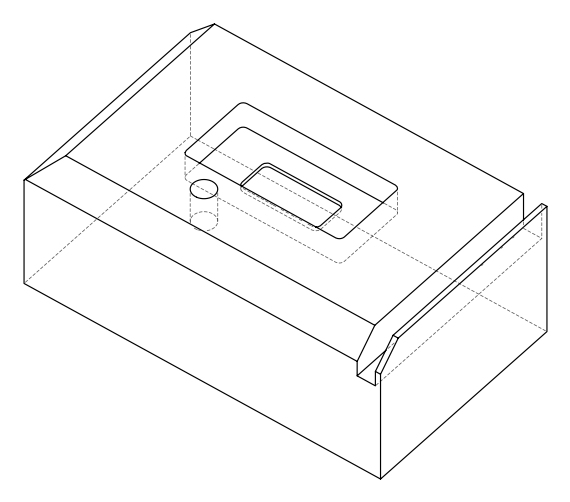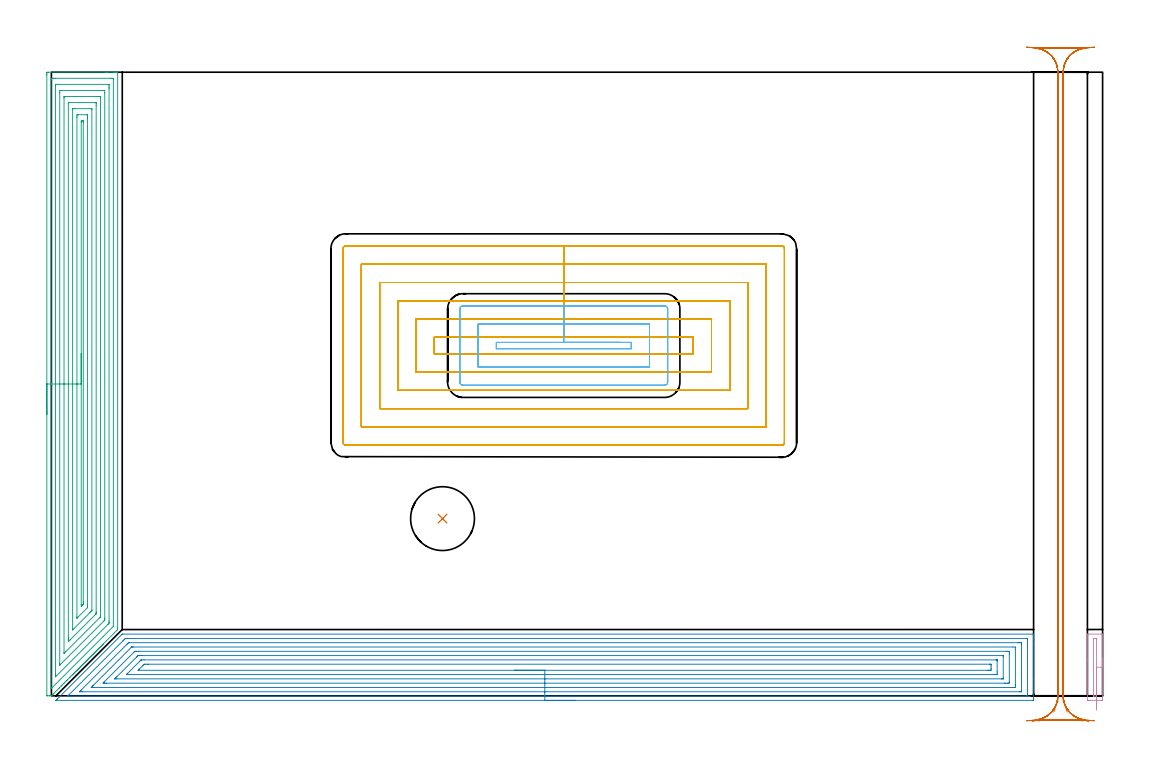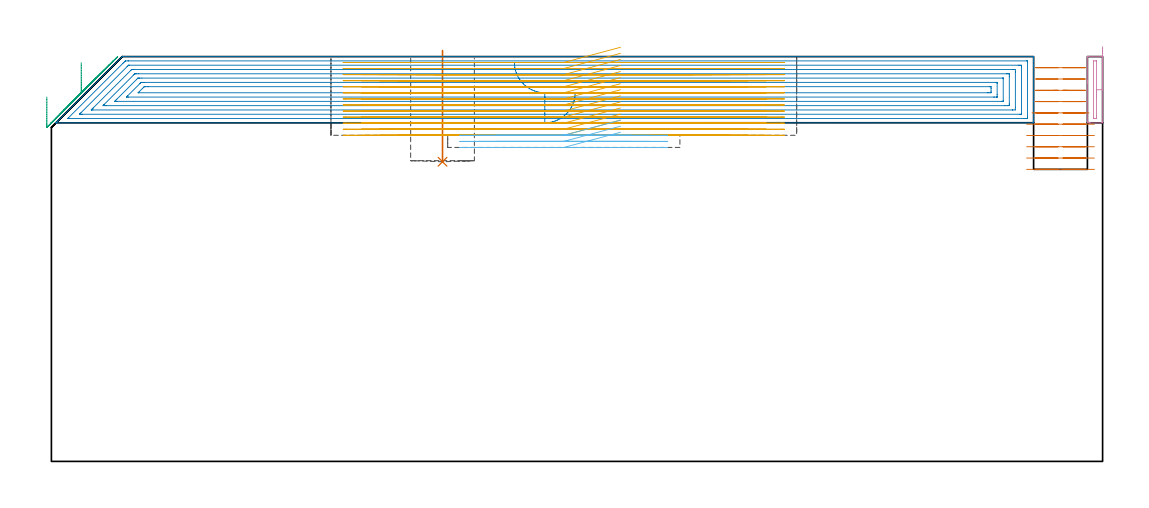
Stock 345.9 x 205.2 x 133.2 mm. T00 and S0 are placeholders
(PLAN: 7 operations, 3 tool changes, 96.7 min)
(1 INDEXABLE_INSERT_DRILL_BLIND_HOLE_FROM_SOLID | STEP1POCKET | NXT0302_013 | 0.15 min | 11887 mm3)
(2 AREA_MILL | FG_CHAMFER_SURFACE | UGT0205_001 | 20.27 min | 78489 mm3)
(3 AREA_MILL_1 | FG_CHAMFER_SURFACE_1 | UGT0205_001 | 14.3 min | 52117 mm3)
(4 AREA_MILL_2 | FG_CHAMFER_SURFACE_2 | UGT0205_001 | 0.65 min | 2837 mm3)
(5 MILL_RECTANGULAR_POCKET | POCKET_RECTANGULAR_STRAIGHT | NXT0201_009 | Follow Part, ap 2, ae 75% | 48.84 min | 291180 mm3)
(6 MILL_RECTANGULAR_POCKET_1 | POCKET_RECTANGULAR_STRAIGHT_1 | NXT0201_009 | Follow Part, ap 2, ae 75% | 2.85 min | 10332 mm3)
(7 MILL_RECTANGULAR_SLOT | SLOT_RECTANGULAR | NXT0201_012 | Follow Part, ap 4, ae 75% | 9.66 min | 131164 mm3)
(TOOL NXT0302_013 | Index. Insert Drill 21mm [880-D2100L25-05] | D21 PA176 FL105 Z2)
(TOOL UGT0205_001 | Chamfer Mill 20 x 3 x 45 deg. | D20 FL50 Z2)
(TOOL NXT0201_009 | ENDMILL 8mm [2P460-0800-NA 1630] | D8 FL26 Z6)
(TOOL NXT0201_012 | ENDMILL 16mm [2P460-1600-NA 1630] | D16 FL38 Z6)
(OP 1 INDEXABLE_INSERT_DRILL_BLIND_HOLE_FROM_SOLID)
G17 G21 G94 G90
T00 M6
G54
G17 G0 G90 X128.7 Y58.3 S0 M3
G43 Z143.2 H1
G94 G81 G98 Z98.6 F250. R135.2
G80
M5
M2
(OP 2 AREA_MILL)
G17 G21 G94 G90
T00 M6
G54
G17 G0 G90 X172.35 Y-1.5 S1061 M3
G43 Z143.2 H0
Z121.4
G94 G1 X172.312 Z120.528 F250.
X172.198 Z119.663
X172.009 Z118.812
X171.747 Z117.98
X171.413 Z117.174
X171.01 Z116.4
X170.542 Z115.664
X170.01 Z114.972
X169.421 Z114.329
X168.778 Z113.74
X168.086 Z113.208
X167.35 Z112.74
X166.576 Z112.337
X165.77 Z112.003
X164.938 Z111.741
X164.087 Z111.552
X163.222 Z111.438
X162.35 Z111.4
X1.577
X1.514 Y-1.496 Z111.402
X1.513 Y-1.495 Z111.403
X1.514 Y-1.485 Z111.413
X1.557 Y-1.442 Z111.455
X1.674 Y-1.324 Z111.572
X1.812 Y-1.188 Z111.711
X2.082 Y-0.918 Z111.982
X23.148 Y20.148 Z133.048
X23.306 Y20.298 Z133.187
X23.534 Y20.3 Z133.2
X323.037
X323.19 Y20.297 Z133.188
X323.193 Y20.238 Z133.13
X323.2 Y19.846 Z132.746
Y19.435 Z132.334
Y18.784 Z131.679
Y17.564 Z130.461
Y16.996 Z129.891
Y5.52 Z118.418
Y-0.877 Z112.02
X323.198 Y-1.163 Z111.734
X323.19 Y-1.492 Z111.406
X322.862 Y-1.499 Z111.399
X162.35 Y-1.5 Z111.4
Y-0.086 Z112.814
X5.782 Y-0.085 Z112.815
X5.68
X5.578 Y-0.083 Z112.817
X5.392 Y-0.079 Z112.821
X5.476 Y0.016 Z112.916
X5.575 Y0.122 Z113.022
X5.68 Y0.23 Z113.13
X23.534 Y18.084 Z130.984
X23.885 Y18.433 Z131.333
X24.241 Y18.784 Z131.684
X24.336 Y18.874 Z131.774
X24.427 Y18.879 Z131.779
X25.218 Y18.885 Z131.785
X25.319
X320.908
X321.111 Y18.883 Z131.783
X321.169 Y18.881 Z131.781
X321.192 Y18.878 Z131.778
X321.194 Y18.873 Z131.773
X321.198 Y18.84 Z131.74
X321.199 Y18.784 Z131.684
X321.2 Y18.389 Z131.289
X321.199 Y0.516 Z113.416
X321.192 Y0.016 Z112.916
X321.19 Y-0.076 Z112.824
X321.009 Y-0.082 Z112.818
X320.906 Y-0.085 Z112.815
X320.806
X320.015 Y-0.086 Z112.814
X162.35
Y1.328 Z114.228
X10.143 Y1.329 Z114.229
X9.724 Y1.33 Z114.23
X9.276 Y1.334 Z114.234
X9.251 Y1.336 Z114.236
X9.25 Y1.344 Z114.244
X9.251 Y1.35 Z114.25
X9.477 Y1.577 Z114.477
X9.703 Y1.804 Z114.704
X24.896 Y16.996 Z129.896
X25.108 Y17.208 Z130.108
X25.319 Y17.414 Z130.314
X25.377 Y17.464 Z130.364
X25.425 Y17.467 Z130.367
X25.529 Y17.469 Z130.369
X25.738 Y17.471 Z130.371
X318.127
X318.547 Y17.47 Z130.37
X319.02 Y17.467 Z130.367
X319.169 Y17.465 Z130.365
X319.19 Y17.176 Z130.076
X319.196 Y16.996 Z129.896
X319.199 Y16.817 Z129.717
Y1.625 Z114.525
X319.193 Y1.444 Z114.344
X319.188 Y1.335 Z114.235
X319.138 Y1.333 Z114.233
X319.02 Y1.331 Z114.231
X318.602 Y1.329 Z114.229
X162.35 Y1.328 Z114.228
Y2.743 Z115.643
X13.669
X13.329 Y2.746 Z115.646
X13.161 Y2.75 Z115.65
X13.115 Y2.756 Z115.656
X13.135 Y2.778 Z115.678
X13.382 Y3.03 Z115.93
X13.631 Y3.283 Z116.183
X13.714 Y3.366 Z116.266
X26.212 Y15.863 Z128.763
X26.334 Y15.98 Z128.88
X26.39 Y16.03 Z128.93
X26.421 Y16.05 Z128.95
X26.47 Y16.052 Z128.952
X26.681 Y16.055 Z128.955
X27.105 Y16.057 Z128.957
X316.388
X317.181 Y16.05 Z128.95
X317.2 Y15.244 Z128.144
Y15.209 Z128.109
X317.199 Y3.591 Z116.491
X317.183 Y2.75 Z115.65
X316.342 Y2.743 Z115.643
X316.297
X162.35
Y4.157 Z117.057
X18.178
X17.611 Y4.158 Z117.058
X17.285 Y4.16 Z117.06
X16.977 Y4.164 Z117.064
X17.283 Y4.485 Z117.385
X17.284 Y4.486 Z117.386
X27.109 Y14.311 Z127.211
X27.415 Y14.607 Z127.507
X27.438 Y14.628 Z127.528
X27.476 Y14.636 Z127.536
X27.561 Y14.639 Z127.539
X27.671 Y14.642 Z127.542
X27.998 Y14.643 Z127.543
X28.563
X314.229
X314.557 Y14.642 Z127.542
X315.127 Y14.638 Z127.538
X315.174 Y14.636 Z127.536
X315.19 Y14.623 Z127.523
X315.196 Y14.569 Z127.469
X315.198 Y14.315 Z127.215
X315.2 Y13.671 Z126.571
X315.199 Y4.735 Z117.635
X315.196 Y4.485 Z117.385
X315.19 Y4.17 Z117.07
X314.878 Y4.163 Z117.063
X314.557 Y4.159 Z117.059
X313.991 Y4.157 Z117.057
X313.664
X162.35
Y5.571 Z118.471
X21.555 Y5.572 Z118.472
X20.935 Y5.577 Z118.477
X20.856 Y5.578 Z118.478
X20.855 Y5.597 Z118.497
X20.856 Y5.605 Z118.505
X21.188 Y5.94 Z118.84
X21.52 Y6.272 Z119.172
X27.998 Y12.75 Z125.65
X28.335 Y13.084 Z125.984
X28.417 Y13.163 Z126.063
X28.468 Y13.209 Z126.109
X28.5 Y13.222 Z126.122
X28.541 Y13.223 Z126.123
X28.89 Y13.228 Z126.128
X29.083 Y13.229 Z126.129
X29.783
X312.964
X313.133 Y13.227 Z126.127
X313.175 Y13.224 Z126.124
X313.188 Y13.222 Z126.122
X313.192 Y13.212 Z126.112
X313.196 Y13.174 Z126.074
X313.199 Y12.993 Z125.893
Y5.844 Z118.744
X313.195 Y5.7 Z118.6
X313.19 Y5.587 Z118.487
X313.181 Y5.577 Z118.477
X313.164 Y5.575 Z118.475
X313.121 Y5.573 Z118.473
X312.771 Y5.571 Z118.471
X312.579
X162.35
Y6.985 Z119.885
X25.319 Y6.986 Z119.886
X25.139 Y6.987 Z119.887
X24.779 Y6.992 Z119.892
X24.702 Y6.994 Z119.894
X24.731 Y7.026 Z119.926
X24.789 Y7.089 Z119.989
X24.864 Y7.166 Z120.066
X25.091 Y7.394 Z120.294
X29.111 Y11.413 Z124.313
X29.334 Y11.634 Z124.534
X29.488 Y11.781 Z124.681
X29.511 Y11.802 Z124.702
X29.544 Y11.808 Z124.708
X29.606 Y11.811 Z124.711
X29.783 Y11.813 Z124.713
X30.496 Y11.815 Z124.715
X310.806 Y11.814 Z124.714
X310.986 Y11.813 Z124.713
X311.165 Y11.809 Z124.709
X311.184 Y11.808 Z124.708
X311.19 Y11.799 Z124.699
X311.195 Y11.763 Z124.663
X311.198 Y11.706 Z124.606
X311.2 Y11.634 Z124.534
Y11.42 Z124.32
Y7.845 Z120.745
X311.198 Y7.166 Z120.066
X311.194 Y7.059 Z119.959
X311.19 Y7.006 Z119.906
X311.184 Y6.992 Z119.892
X311.162 Y6.99 Z119.89
X310.986 Y6.988 Z119.888
X310.273 Y6.985 Z119.885
X310.093
X162.35
Y8.399 Z121.299
X28.55 Y8.4 Z121.3
X28.549
X28.554 Y8.406 Z121.306
X28.89 Y8.744 Z121.644
X29.993 Y9.847 Z122.747
X30.336 Y10.187 Z123.087
X30.453 Y10.3 Z123.2
X30.545 Y10.386 Z123.286
X30.676 Y10.393 Z123.293
X31.018 Y10.398 Z123.298
X31.568 Y10.4 Z123.3
X31.908
X308.648
X309.048 Y10.399 Z123.299
X309.118 Y10.397 Z123.297
X309.186 Y10.394 Z123.294
X309.19 Y10.293 Z123.193
X309.2 Y9.847 Z122.747
Y8.954 Z121.854
X309.19 Y8.507 Z121.407
X309.183 Y8.406 Z121.306
X309.045 Y8.403 Z121.303
X308.86 Y8.401 Z121.301
X308.308 Y8.4 Z121.3
X307.968 Y8.399 Z121.299
X162.35
X161.478 Z121.338
X160.614 Z121.451
X159.762 Z121.64
X158.93 Z121.903
X158.124 Z122.236
X157.35 Z122.639
X156.614 Z123.108
X155.922 Z123.639
X155.279 Z124.228
X154.69 Z124.872
X154.159 Z125.564
X153.69 Z126.299
X153.287 Z127.073
X152.953 Z127.879
X152.691 Z128.711
X152.502 Z129.563
X152.388 Z130.428
X152.35 Z131.299
G0 Z143.2
M5
M2
(OP 3 AREA_MILL_1)
G17 G21 G94 G90
T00 M6
G54
G17 G0 G90 X-1.5 Y92.6 S1061 M3
G43 Z143.2 H0
Z119.9
G94 G1 Y92.638 Z119.028 F250.
Y92.752 Z118.164
Y92.941 Z117.312
Y93.203 Z116.48
Y93.537 Z115.674
Y93.94 Z114.9
Y94.408 Z114.164
Y94.94 Z113.472
Y95.529 Z112.829
Y96.172 Z112.24
Y96.864 Z111.708
Y97.6 Z111.24
Y98.374 Z110.837
Y99.18 Z110.503
Y100.012 Z110.241
Y100.864 Z110.052
Y101.728 Z109.938
Y102.6 Z109.9
Y204.273
X-1.499 Y204.615 Z109.901
X-1.494 Y205.157 Z109.904
X-1.491 Y205.192 Z109.906
X-0.953 Y205.2 Z110.444
X17.7 Z129.095
X18.311 Z129.708
X18.588 Z129.985
X20.365 Z131.76
X20.92 Z132.319
X21.253 Z132.652
X21.459 Z132.858
X21.77 Y205.193 Z133.161
X21.797 Y205.19 Z133.188
X21.8 Y205.061 Z133.2
Y21.968
X21.798 Y21.805 Z133.185
X21.749 Y21.747 Z133.145
X21.697 Y21.696 Z133.095
X17.108 Y17.106 Z128.504
X17. Y17. Z128.4
X16.919 Y16.919 Z128.319
X16.812 Y16.81 Z128.208
X16.705 Y16.705 Z128.105
X16.622 Y16.622 Z128.022
X16.516 Y16.514 Z127.912
X16.41 Y16.41 Z127.81
X16.325 Y16.325 Z127.725
X16.22 Y16.218 Z127.616
X16.115 Y16.115 Z127.514
X16.028 Y16.028 Z127.428
X15.924 Y15.922 Z127.32
X15.82 Y15.819 Z127.219
X15.731 Y15.731 Z127.131
X15.628 Y15.626 Z127.024
X15.524 Y15.524 Z126.924
X15.434 Y15.434 Z126.834
X15.331 Y15.33 Z126.728
X15.229 Y15.229 Z126.629
X15.137 Y15.137 Z126.537
X15.035 Y15.033 Z126.431
X14.934 Y14.934 Z126.334
X14.84 Y14.84 Z126.24
X14.739 Y14.737 Z126.135
X14.639 Y14.639 Z126.038
X14.543 Y14.543 Z125.943
X14.443 Y14.441 Z125.839
X14.344 Y14.343 Z125.743
X14.246 Y14.246 Z125.646
X14.147 Y14.145 Z125.543
X14.048 Y14.048 Z125.448
X13.949 Y13.949 Z125.349
X13.851 Y13.849 Z125.247
X13.753 Y13.753 Z125.153
X13.652 Y13.652 Z125.052
X13.555 Y13.553 Z124.951
X13.458 Y13.458 Z124.857
X13.355 Y13.355 Z124.755
X13.259 Y13.257 Z124.655
X13.163 Y13.163 Z124.562
X13.058 Y13.058 Z124.458
X12.963 Y12.961 Z124.359
X12.868 Y12.867 Z124.267
X12.761 Y12.761 Z124.161
X12.667 Y12.665 Z124.063
X12.572 Y12.572 Z123.972
X12.465 Y12.464 Z123.864
X12.371 Y12.369 Z123.767
X12.277 Y12.277 Z123.677
X12.168 Y12.167 Z123.567
X12.075 Y12.073 Z123.471
X11.982 Y11.982 Z123.381
X11.871 Y11.87 Z123.27
X11.778 Y11.777 Z123.175
X11.687 Y11.686 Z123.086
X11.574 Y11.573 Z122.973
X11.482 Y11.48 Z122.878
X11.392 Y11.391 Z122.791
X11.277 Y11.276 Z122.676
X11.186 Y11.184 Z122.582
X11.096 Y11.096 Z122.496
X10.98 Y10.979 Z122.379
X10.89 Y10.888 Z122.286
X10.801 Y10.801 Z122.201
X10.683 Y10.682 Z122.082
X10.594 Y10.592 Z121.99
X10.506 Y10.506 Z121.905
X10.386 Y10.385 Z121.785
X10.298 Y10.296 Z121.694
X10.211 Y10.21 Z121.61
X10.089 Y10.088 Z121.488
X10.002 Y10. Z121.398
X9.916 Y9.915 Z121.315
X9.792 Y9.791 Z121.191
X9.706 Y9.704 Z121.102
X9.62 Y9.62 Z121.02
X9.495 Y9.494 Z120.894
X9.41 Y9.408 Z120.806
X9.325 Y9.325 Z120.725
X9.198 Y9.197 Z120.597
X9.114 Y9.112 Z120.51
X9.03 Y9.03 Z120.429
X8.901 Y8.9 Z120.3
X8.818 Y8.816 Z120.214
X8.735 Y8.734 Z120.134
X8.604 Y8.603 Z120.003
X8.521 Y8.52 Z119.918
X8.44 Y8.439 Z119.839
X8.307 Y8.306 Z119.706
X8.225 Y8.224 Z119.622
X8.144 Y8.144 Z119.544
X8.01 Y8.009 Z119.409
X7.929 Y7.927 Z119.326
X7.849 Y7.849 Z119.248
X7.713 Y7.712 Z119.112
X7.633 Y7.631 Z119.029
X7.554 Y7.554 Z118.953
X7.416 Y7.415 Z118.815
X7.337 Y7.335 Z118.733
X7.259 Y7.258 Z118.658
X7.119 Y7.118 Z118.518
X7.041 Y7.039 Z118.437
X6.812 Y6.811 Z118.211
X6.153 Y6.151 Z117.549
X5.931 Y5.931 Z117.331
X5.265 Y5.263 Z116.661
X5.051 Y5.051 Z116.451
X4.376 Y4.375 Z115.773
X4.171 Y4.171 Z115.571
X3.488 Y3.486 Z114.884
X3.291 Y3.29 Z114.691
X3.258 Y3.258 Z114.658
X2.6 Y2.598 Z113.996
X2.41 Y2.41 Z113.81
X0.76 Y0.76 Z112.16
X0.585 Y0.585 Z111.984
X0.231 Y0.23 Z111.629
X0.138 Y0.139 Z111.536
X-0.003 Y0.008 Z111.395
X-0.065 Y0.007 Z111.334
X-0.62 Y0. Z110.779
X-1.175 Z110.225
X-1.287 Z110.112
X-1.493 Y0.01 Z109.905
X-1.5 Y0.053 Z109.9
Y102.6
X-0.086 Z111.314
X-0.085 Y202.833 Z111.315
Y202.853
X-0.065 Y203.19 Z111.335
X0.46 Y203.198 Z111.86
X0.823 Y203.199 Z112.223
X1.346 Y203.2 Z112.746
X19.477 Y203.199 Z130.877
X20.002 Y203.197 Z131.402
X20.365 Y203.19 Z131.765
X20.384 Y202.833 Z131.784
X20.385 Y202.813 Z131.785
X20.386 Y23.75 Z131.786
X20.383 Y22.859 Z131.783
X20.382 Y22.842 Z131.782
X20.378 Y22.833 Z131.778
X20.365 Y22.816 Z131.765
X17.07 Y19.52 Z128.47
X-0.084 Y2.366 Z111.316
X-0.085 Y2.367 Z111.315
Y2.368
X-0.086 Y102.6 Z111.314
X1.328 Z112.728
X1.329 Y200.544 Z112.729
X1.331 Y201.052 Z112.731
X1.333 Y201.147 Z112.733
X1.335 Y201.186 Z112.735
X1.416 Y201.191 Z112.816
X1.565 Y201.198 Z112.965
X1.711 Y201.199 Z113.111
X2.452 Y201.2 Z113.852
X18.441 Y201.199 Z129.841
X18.588 Y201.196 Z129.988
X18.736 Y201.19 Z130.136
X18.965 Y201.17 Z130.365
X18.967 Y201.052 Z130.367
X18.97 Y200.669 Z130.37
X18.971 Y200.161 Z130.371
Y199.776
Y24.641
X18.97 Y24.258 Z130.37
X18.967 Y24.003 Z130.367
X18.964 Y23.881 Z130.364
X18.845 Y23.75 Z130.245
X18.719 Y23.619 Z130.119
X18.588 Y23.488 Z129.988
X1.711 Y6.612 Z113.111
X1.367 Y6.276 Z112.767
X1.341 Y6.252 Z112.741
X1.335 Y6.28 Z112.735
X1.332 Y6.311 Z112.732
X1.329 Y6.821 Z112.729
X1.328 Y7.206 Z112.728
Y102.6
X2.743 Z114.143
Y198.379
X2.746 Y199.123 Z114.146
X2.749 Y199.174 Z114.149
X2.752 Y199.19 Z114.152
X2.772 Y199.192 Z114.172
X2.874 Y199.197 Z114.274
X3.079 Y199.199 Z114.479
X16.881 Y199.2 Z128.281
X17.25 Y199.197 Z128.65
X17.434 Y199.194 Z128.834
X17.525 Y199.19 Z128.925
X17.551 Y199.178 Z128.951
X17.557 Y198.379 Z128.957
Y25.532
X17.555 Y25.158 Z128.955
X17.552 Y24.971 Z128.952
X17.55 Y24.927 Z128.95
X17.537 Y24.897 Z128.937
X17.492 Y24.849 Z128.892
X17.291 Y24.641 Z128.691
X2.948 Y10.298 Z114.348
X2.815 Y10.17 Z114.215
X2.753 Y10.113 Z114.153
X2.75 Z114.15
X2.747 Y10.15 Z114.147
X2.744 Y10.241 Z114.144
X2.743 Y10.385 Z114.143
Y10.558
Y102.6
X4.157 Z115.557
X4.158 Y196.816 Z115.558
X4.161 Y197.037 Z115.561
X4.164 Y197.175 Z115.564
X4.227 Y197.19 Z115.627
X4.376 Y197.195 Z115.776
X4.664 Y197.199 Z116.064
X15.322 Y197.2 Z126.722
X15.924 Y197.197 Z127.324
X16.123 Y197.193 Z127.523
X16.135 Y197.191 Z127.535
X16.138 Y197.158 Z127.538
X16.141 Y197.081 Z127.541
X16.143 Y196.964 Z127.543
Y196.817
X16.142 Y26.423 Z127.542
X16.141 Y26.205 Z127.541
X16.136 Y25.984 Z127.536
X16.13 Y25.94 Z127.53
X16.112 Y25.917 Z127.512
X16.063 Y25.863 Z127.463
X15.924 Y25.722 Z127.324
X15.829 Y25.627 Z127.229
X4.709 Y14.507 Z116.109
X4.376 Y14.176 Z115.776
X4.261 Y14.065 Z115.661
X4.163 Y13.975 Z115.563
X4.158 Y14.084 Z115.558
X4.157 Y14.103 Z115.557
Y102.6
X5.571 Z116.971
X5.572 Y194.815 Z116.972
X5.574 Y195.106 Z116.974
X5.576 Y195.178 Z116.976
X5.577 Y195.188 Z116.977
X5.595 Y195.192 Z116.995
X5.641 Y195.196 Z117.041
X5.769 Y195.199 Z117.169
X14.147 Y195.2 Z125.547
X14.654 Y195.198 Z126.054
X14.713 Y195.191 Z126.113
X14.722 Y195.188 Z126.122
X14.724 Y195.171 Z126.124
X14.727 Y195.124 Z126.127
X14.728 Y194.815 Z126.128
X14.729 Y194.231 Z126.129
Y27.621
X14.727 Y27.314 Z126.127
X14.723 Y27.022 Z126.123
X14.722 Y26.99 Z126.122
X14.707 Y26.967 Z126.107
X14.669 Y26.923 Z126.069
X14.605 Y26.855 Z126.005
X14.175 Y26.423 Z125.575
X6.157 Y18.404 Z117.557
X5.708 Y17.959 Z117.108
X5.655 Y17.908 Z117.055
X5.587 Y17.845 Z116.987
X5.578 Y17.933 Z116.978
X5.574 Y18.093 Z116.974
X5.572 Y18.404 Z116.972
X5.571 Y18.987 Z116.971
Y19.295
Y102.6
X6.985 Z118.385
X6.986 Y193.088 Z118.386
X6.989 Y193.144 Z118.389
X6.992 Y193.177 Z118.392
X7.002 Y193.19 Z118.402
X7.041 Y193.192 Z118.441
X7.763 Y193.2 Z119.163
X7.929 Z119.329
X13.094 Y193.199 Z124.494
X13.259 Y193.193 Z124.659
X13.307 Y193.19 Z124.707
X13.312 Y193.089 Z124.712
X13.314 Y193.033 Z124.714
Y28.205
X13.313 Y28.15 Z124.713
X13.31 Y28.093 Z124.71
X13.302 Y28.011 Z124.702
X13.259 Y27.963 Z124.659
X12.937 Y27.636 Z124.337
X12.617 Y27.314 Z124.017
X7.156 Y21.853 Z118.556
X7.041 Y21.74 Z118.441
X7.001 Y21.705 Z118.401
X6.995 Y21.701 Z118.395
X6.991 Y21.726 Z118.391
X6.987 Y21.8 Z118.387
X6.985 Y22.024 Z118.385
Y102.6
X8.4 Z119.8
Y190.36
X8.402 Y190.777 Z119.802
X8.407 Y191.189 Z119.807
X8.818 Y191.199 Z120.218
X8.869 Y191.2 Z120.269
X11.534 Y191.199 Z122.934
X11.875 Y191.19 Z123.275
X11.893 Y191.08 Z123.293
X11.898 Y190.834 Z123.298
X11.9 Y190.36 Z123.3
Y189.941
Y29.986
X11.899 Y29.568 Z123.299
X11.893 Y29.095 Z123.293
X11.89 Y29.049 Z123.29
X11.853 Y29.006 Z123.253
X11.793 Y28.941 Z123.193
X8.489 Y25.637 Z119.889
X8.44 Y25.592 Z119.84
X8.413 Y25.57 Z119.813
X8.406 Y25.599 Z119.806
X8.402 Y25.793 Z119.802
X8.4 Y25.951 Z119.8
Y102.6
X9.814 Z121.214
Y188.653
X9.818 Y189.007 Z121.218
X9.821 Y189.175 Z121.221
X9.983 Y189.191 Z121.383
X10.408 Y189.194 Z121.808
X10.455 Y189.191 Z121.855
X10.479 Y189.186 Z121.879
X10.481 Y189.156 Z121.881
X10.484 Y189. Z121.884
X10.486 Y188.686 Z121.886
Y188.578
Y30.877
X10.481 Y30.203 Z121.881
X10.48 Y30.101 Z121.88
X10.383 Y29.986 Z121.783
X10.284 Y29.885 Z121.684
X10.043 Y29.648 Z121.443
X9.821 Y29.434 Z121.221
X9.815 Y29.877 Z121.215
X9.814 Y29.986 Z121.214
Y102.6
Y103.472 Z121.252
Y104.336 Z121.366
Y105.188 Z121.554
Y106.02 Z121.817
Y106.826 Z122.151
Y107.6 Z122.553
Y108.336 Z123.022
Y109.028 Z123.553
Y109.671 Z124.143
Y110.26 Z124.786
Y110.792 Z125.478
Y111.26 Z126.214
Y111.663 Z126.988
Y111.997 Z127.794
Y112.259 Z128.626
Y112.448 Z129.477
Y112.562 Z130.342
Y112.6 Z131.214
G0 Z143.2
M5
M2
(OP 4 AREA_MILL_2)
G17 G21 G94 G90
T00 M6
G54
G17 G0 G90 X345.9 Y9.4 S1061 M3
G43 Z143.2 H0
Z136.437
G94 G1 Y9.989 Z135.793 F250.
Y10.52 Z135.101
Y10.989 Z134.365
Y11.392 Z133.592
Y11.726 Z132.786
Y11.988 Z131.954
Y12.177 Z131.102
Y12.291 Z130.237
Y12.329 Z129.365
Y12.291 Z128.494
Y12.177 Z127.629
Y11.988 Z126.777
Y11.726 Z125.945
Y11.392 Z125.139
Y10.989 Z124.365
Y10.52 Z123.63
Y9.989 Z122.938
Y9.4 Z122.294
Y-1.205 Z111.69
X345.896 Y-1.49 Z111.404
X345.58 Y-1.5 Z111.4
X341.827
X341.614
X341.22 Y-1.498 Z111.402
X340.904 Y-1.49 Z111.404
X340.9 Y-1.205 Z111.69
Y11.634 Z124.529
Y12.29 Z125.189
Y20.124 Z133.021
X340.901 Y20.171 Z133.069
X340.91 Y20.302 Z133.198
X341.2 Y20.3 Z133.2
X345.58
X345.89 Y20.295 Z133.191
X345.9 Y20.171 Z133.068
Y12.29 Z125.189
Y11.634 Z124.529
Y9.4 Z122.294
X345.58 Y9.398 Z122.298
X343.9 Y9.4 Z122.3
Y0.845 Z113.745
X343.895 Y0.016 Z112.916
X343.893 Y-0.042 Z112.858
X343.878 Y-0.079 Z112.821
X343.836 Y-0.08 Z112.82
X343.063 Y-0.085 Z112.815
X342.964 Y-0.084 Z112.816
X342.932 Y-0.082 Z112.818
X342.914 Y-0.08 Z112.82
X342.909 Y-0.049 Z112.851
X342.903 Y0.016 Z112.916
X342.901 Y0.081 Z112.981
X342.9 Y18.719 Z131.619
X342.903 Y18.784 Z131.684
X342.907 Y18.842 Z131.742
X342.922 Y18.879 Z131.779
X342.964 Y18.88 Z131.78
X343.737 Y18.885 Z131.785
X343.836 Y18.884 Z131.784
X343.868 Y18.882 Z131.782
X343.886 Y18.88 Z131.78
X343.891 Y18.849 Z131.749
X343.897 Y18.784 Z131.684
X343.899 Y18.719 Z131.619
X343.9 Y9.4 Z122.3
Y8.757 Z121.711
Y8.065 Z121.18
Y7.329 Z120.711
Y6.555 Z120.308
Y5.749 Z119.974
Y4.917 Z119.712
Y4.065 Z119.523
Y3.201 Z119.409
Y2.329 Z119.371
Y1.457 Z119.409
Y0.592 Z119.523
Y-0.259 Z119.712
Y-1.091 Z119.974
Y-1.897 Z120.308
Y-2.671 Z120.711
Y-3.407 Z121.18
Y-4.099 Z121.711
Y-4.742 Z122.3
G0 Z143.2
M5
M2
(OP 5 MILL_RECTANGULAR_POCKET)
G17 G21 G94 G90
T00 M6
G54
G17 G0 G90 X187.249 Y118. S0 M3
G43 Z143.261 H1
Z136.261
G94 G1 X168.6 Z131.264 F250.
X126. F500.
Y112.5
X211.2
Y118.
X168.6
Y124.
X120.
Y106.5
X217.2
Y124.
X168.6
Y130.
X114.
Y100.5
X223.2
Y130.
X168.6
Y136.
X108.
Y94.5
X229.2
Y136.
X168.6
Y142.
X102.
Y88.5
X235.2
Y142.
X168.6
Y148.
X96.8
G3 X96. Y147.2 R0.8
G1 Y83.3
G3 X96.8 Y82.5 R0.8
G1 X240.4
G3 X241.2 Y83.3 R0.8
G1 Y147.2
G3 X240.4 Y148. R0.8
G1 X168.6
X167.6
G0 X187.249 Y118. Z134.264
G1 X168.6 Z129.267 F250.
X126. F500.
Y112.5
X211.2
Y118.
X168.6
Y124.
X120.
Y106.5
X217.2
Y124.
X168.6
Y130.
X114.
Y100.5
X223.2
Y130.
X168.6
Y136.
X108.
Y94.5
X229.2
Y136.
X168.6
Y142.
X102.
Y88.5
X235.2
Y142.
X168.6
Y148.
X96.8
G3 X96. Y147.2 R0.8
G1 Y83.3
G3 X96.8 Y82.5 R0.8
G1 X240.4
G3 X241.2 Y83.3 R0.8
G1 Y147.2
G3 X240.4 Y148. R0.8
G1 X168.6
X167.6
G0 X187.249 Y118. Z132.267
G1 X168.6 Z127.27 F250.
X126. F500.
Y112.5
X211.2
Y118.
X168.6
Y124.
X120.
Y106.5
X217.2
Y124.
X168.6
Y130.
X114.
Y100.5
X223.2
Y130.
X168.6
Y136.
X108.
Y94.5
X229.2
Y136.
X168.6
Y142.
X102.
Y88.5
X235.2
Y142.
X168.6
Y148.
X96.8
G3 X96. Y147.2 R0.8
G1 Y83.3
G3 X96.8 Y82.5 R0.8
G1 X240.4
G3 X241.2 Y83.3 R0.8
G1 Y147.2
G3 X240.4 Y148. R0.8
G1 X168.6
X167.6
G0 X187.249 Y118. Z130.27
G1 X168.6 Z125.273 F250.
X126. F500.
Y112.5
X211.2
Y118.
X168.6
Y124.
X120.
Y106.5
X217.2
Y124.
X168.6
Y130.
X114.
Y100.5
X223.2
Y130.
X168.6
Y136.
X108.
Y94.5
X229.2
Y136.
X168.6
Y142.
X102.
Y88.5
X235.2
Y142.
X168.6
Y148.
X96.8
G3 X96. Y147.2 R0.8
G1 Y83.3
G3 X96.8 Y82.5 R0.8
G1 X240.4
G3 X241.2 Y83.3 R0.8
G1 Y147.2
G3 X240.4 Y148. R0.8
G1 X168.6
X167.6
G0 X187.249 Y118. Z128.273
G1 X168.6 Z123.276 F250.
X126. F500.
Y112.5
X211.2
Y118.
X168.6
Y124.
X120.
Y106.5
X217.2
Y124.
X168.6
Y130.
X114.
Y100.5
X223.2
Y130.
X168.6
Y136.
X108.
Y94.5
X229.2
Y136.
X168.6
Y142.
X102.
Y88.5
X235.2
Y142.
X168.6
Y148.
X96.8
G3 X96. Y147.2 R0.8
G1 Y83.3
G3 X96.8 Y82.5 R0.8
G1 X240.4
G3 X241.2 Y83.3 R0.8
G1 Y147.2
G3 X240.4 Y148. R0.8
G1 X168.6
X167.6
G0 X187.249 Y118. Z126.276
G1 X168.6 Z121.279 F250.
X126. F500.
Y112.5
X211.2
Y118.
X168.6
Y124.
X120.
Y106.5
X217.2
Y124.
X168.6
Y130.
X114.
Y100.5
X223.2
Y130.
X168.6
Y136.
X108.
Y94.5
X229.2
Y136.
X168.6
Y142.
X102.
Y88.5
X235.2
Y142.
X168.6
Y148.
X96.8
G3 X96. Y147.2 R0.8
G1 Y83.3
G3 X96.8 Y82.5 R0.8
G1 X240.4
G3 X241.2 Y83.3 R0.8
G1 Y147.2
G3 X240.4 Y148. R0.8
G1 X168.6
X167.6
G0 X187.249 Y118. Z124.279
G1 X168.6 Z119.282 F250.
X126. F500.
Y112.5
X211.2
Y118.
X168.6
Y124.
X120.
Y106.5
X217.2
Y124.
X168.6
Y130.
X114.
Y100.5
X223.2
Y130.
X168.6
Y136.
X108.
Y94.5
X229.2
Y136.
X168.6
Y142.
X102.
Y88.5
X235.2
Y142.
X168.6
Y148.
X96.8
G3 X96. Y147.2 R0.8
G1 Y83.3
G3 X96.8 Y82.5 R0.8
G1 X240.4
G3 X241.2 Y83.3 R0.8
G1 Y147.2
G3 X240.4 Y148. R0.8
G1 X168.6
X167.6
G0 X187.249 Y118. Z122.282
G1 X168.6 Z117.285 F250.
X126. F500.
Y112.5
X211.2
Y118.
X168.6
Y124.
X120.
Y106.5
X217.2
Y124.
X168.6
Y130.
X114.
Y100.5
X223.2
Y130.
X168.6
Y136.
X108.
Y94.5
X229.2
Y136.
X168.6
Y142.
X102.
Y88.5
X235.2
Y142.
X168.6
Y148.
X96.8
G3 X96. Y147.2 R0.8
G1 Y83.3
G3 X96.8 Y82.5 R0.8
G1 X240.4
G3 X241.2 Y83.3 R0.8
G1 Y147.2
G3 X240.4 Y148. R0.8
G1 X168.6
X167.6
G0 X187.249 Y118. Z120.285
G1 X168.6 Z115.288 F250.
X126. F500.
Y112.5
X211.2
Y118.
X168.6
Y124.
X120.
Y106.5
X217.2
Y124.
X168.6
Y130.
X114.
Y100.5
X223.2
Y130.
X168.6
Y136.
X108.
Y94.5
X229.2
Y136.
X168.6
Y142.
X102.
Y88.5
X235.2
Y142.
X168.6
Y148.
X96.8
G3 X96. Y147.2 R0.8
G1 Y83.3
G3 X96.8 Y82.5 R0.8
G1 X240.4
G3 X241.2 Y83.3 R0.8
G1 Y147.2
G3 X240.4 Y148. R0.8
G1 X168.6
X167.6
G0 X187.249 Y118. Z118.288
G1 X168.6 Z113.291 F250.
X126. F500.
Y112.5
X211.2
Y118.
X168.6
Y124.
X120.
Y106.5
X217.2
Y124.
X168.6
Y130.
X114.
Y100.5
X223.2
Y130.
X168.6
Y136.
X108.
Y94.5
X229.2
Y136.
X168.6
Y142.
X102.
Y88.5
X235.2
Y142.
X168.6
Y148.
X96.8
G3 X96. Y147.2 R0.8
G1 Y83.3
G3 X96.8 Y82.5 R0.8
G1 X240.4
G3 X241.2 Y83.3 R0.8
G1 Y147.2
G3 X240.4 Y148. R0.8
G1 X168.6
X167.6
G0 X187.249 Y118. Z116.291
G1 X168.6 Z111.294 F250.
X126. F500.
Y112.5
X211.2
Y118.
X168.6
Y124.
X120.
Y106.5
X217.2
Y124.
X168.6
Y130.
X114.
Y100.5
X223.2
Y130.
X168.6
Y136.
X108.
Y94.5
X229.2
Y136.
X168.6
Y142.
X102.
Y88.5
X235.2
Y142.
X168.6
Y148.
X96.8
G3 X96. Y147.2 R0.8
G1 Y83.3
G3 X96.8 Y82.5 R0.8
G1 X240.4
G3 X241.2 Y83.3 R0.8
G1 Y147.2
G3 X240.4 Y148. R0.8
G1 X168.6
X167.6
G0 X187.249 Y118. Z114.294
G1 X168.6 Z109.297 F250.
X126. F500.
Y112.5
X211.2
Y118.
X168.6
Y124.
X120.
Y106.5
X217.2
Y124.
X168.6
Y130.
X114.
Y100.5
X223.2
Y130.
X168.6
Y136.
X108.
Y94.5
X229.2
Y136.
X168.6
Y142.
X102.
Y88.5
X235.2
Y142.
X168.6
Y148.
X96.8
G3 X96. Y147.2 R0.8
G1 Y83.3
G3 X96.8 Y82.5 R0.8
G1 X240.4
G3 X241.2 Y83.3 R0.8
G1 Y147.2
G3 X240.4 Y148. R0.8
G1 X168.6
X167.6
G0 X187.249 Y118. Z112.297
G1 X168.6 Z107.3 F250.
X126. F500.
Y112.5
X211.2
Y118.
X168.6
Y124.
X120.
Y106.5
X217.2
Y124.
X168.6
Y130.
X114.
Y100.5
X223.2
Y130.
X168.6
Y136.
X108.
Y94.5
X229.2
Y136.
X168.6
Y142.
X102.
Y88.5
X235.2
Y142.
X168.6
Y148.
X96.8
G3 X96. Y147.2 R0.8
G1 Y83.3
G3 X96.8 Y82.5 R0.8
G1 X240.4
G3 X241.2 Y83.3 R0.8
G1 Y147.2
G3 X240.4 Y148. R0.8
G1 X168.6
X167.6
G0 Z143.261
M5
M2
(OP 6 MILL_RECTANGULAR_POCKET_1)
G17 G21 G94 G90
T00 M6
G54
G17 G0 G90 X187.25 Y116.3 S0 M3
G43 Z143.261 H1
Z112.292
G94 G1 X168.6 Z107.295 F250.
X146.4 F500.
Y114.2
X190.8
Y116.3
X168.6
Y122.3
X140.4
Y108.2
X196.8
Y122.3
X168.6
Y128.3
X135.4
G3 X134.4 Y127.3 R1.
G1 Y103.2
G3 X135.4 Y102.2 R1.
G1 X201.8
G3 X202.8 Y103.2 R1.
G1 Y127.3
G3 X201.8 Y128.3 R1.
G1 X168.6
X167.6
G0 X187.25 Y116.3 Z110.295
G1 X168.6 Z105.297 F250.
X146.4 F500.
Y114.2
X190.8
Y116.3
X168.6
Y122.3
X140.4
Y108.2
X196.8
Y122.3
X168.6
Y128.3
X135.4
G3 X134.4 Y127.3 R1.
G1 Y103.2
G3 X135.4 Y102.2 R1.
G1 X201.8
G3 X202.8 Y103.2 R1.
G1 Y127.3
G3 X201.8 Y128.3 R1.
G1 X168.6
X167.6
G0 X187.25 Y116.3 Z108.297
G1 X168.6 Z103.3 F250.
X146.4 F500.
Y114.2
X190.8
Y116.3
X168.6
Y122.3
X140.4
Y108.2
X196.8
Y122.3
X168.6
Y128.3
X135.4
G3 X134.4 Y127.3 R1.
G1 Y103.2
G3 X135.4 Y102.2 R1.
G1 X201.8
G3 X202.8 Y103.2 R1.
G1 Y127.3
G3 X201.8 Y128.3 R1.
G1 X168.6
X167.6
G0 Z143.261
M5
M2
(OP 7 MILL_RECTANGULAR_SLOT)
G17 G21 G94 G90
T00 M6
G54
G17 G0 G90 X332.9 Y1.883 S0 M3
G43 Z143.261 H1
Z129.544
G94 G1 Y4.883 F250.
Y205.2 F500.
G2 X340.208 Y213.17 R8.
G1 Y213.2
X323.892
Y213.17
G2 X331.2 Y205.2 R8.
G1 Y4.886
Y1.886 F250.
G0 Z143.261
X332.9 Y-1.866
Z125.828
G1 Y1.134
Y205.2 F500.
G2 X340.208 Y213.17 R8.
G1 Y213.2
X323.892
Y213.17
G2 X331.2 Y205.2 R8.
G1 Y1.133
Y-1.867 F250.
G0 Z143.261
X334.258 Y-5.374
Z122.112
G1 X333.31 Y-2.528
G2 X332.9 Y0. R8. F500.
G1 Y205.2
G2 X340.208 Y213.17 R8.
G1 Y213.2
X323.892
Y213.17
G2 X331.2 Y205.2 R8.
G1 Y0.
G2 X330.79 Y-2.528 R8.
G1 X329.842 Y-5.374 F250.
G0 Z143.261
X339.267 Y-8.387
Z118.396
G1 X336.711 Y-6.816
G2 X332.9 Y0. R8. F500.
G1 Y205.2
G2 X340.208 Y213.17 R8.
G1 Y213.2
X323.892
Y213.17
G2 X331.2 Y205.2 R8.
G1 Y0.
G2 X327.385 Y-6.818 R8.
G1 X324.828 Y-8.388 F250.
G0 X341.432 Y-8.527 Z114.68
G1 X338.563 Y-7.651
G2 X332.9 Y0. R8. F500.
G1 Y205.2
G2 X340.208 Y213.17 R8.
G1 Y213.2
X323.892
Y213.17
G2 X331.2 Y205.2 R8.
G1 Y0.
G2 X325.537 Y-7.651 R8.
G1 X322.667 Y-8.527 F250.
G0 X343.197 Y-8.23 Z110.964
G1 X340.208 Y-7.97
G2 X332.9 Y0. R8. F500.
G1 Y205.2
G2 X340.208 Y213.17 R8.
G1 Y213.2
X323.892
Y213.17
G2 X331.2 Y205.2 R8.
G1 Y0.
G2 X323.892 Y-7.97 R8.
G1 X320.903 Y-8.23 F250.
G0 Z143.261
Y213.43
Z107.248
G1 X323.892 Y213.17
G2 X331.2 Y205.2 R8. F500.
G1 Y0.
G2 X323.892 Y-7.97 R8.
G1 Y-8.
X340.208
Y-7.97
G2 X332.9 Y0. R8.
G1 Y205.2
G2 X340.208 Y213.17 R8.
G1 X343.197 Y213.43 F250.
G0 X320.903 Z103.532
G1 X323.892 Y213.17
G2 X331.2 Y205.2 R8. F500.
G1 Y0.
G2 X323.892 Y-7.97 R8.
G1 Y-8.
X340.208
Y-7.97
G2 X332.9 Y0. R8.
G1 Y205.2
G2 X340.208 Y213.17 R8.
G1 X343.197 Y213.43 F250.
G0 Z143.261
Y-8.23
Z99.816
G1 X340.208 Y-7.97
G2 X332.9 Y0. R8. F500.
G1 Y205.2
G2 X340.208 Y213.17 R8.
G1 Y213.2
X323.892
Y213.17
G2 X331.2 Y205.2 R8.
G1 Y0.
G2 X323.892 Y-7.97 R8.
G1 X320.903 Y-8.23 F250.
G0 Z143.261
Y213.43
Z96.1
G1 X323.892 Y213.17
G2 X331.2 Y205.2 R8. F500.
G1 Y0.
G2 X323.892 Y-7.97 R8.
G1 Y-8.
X340.208
Y-7.97
G2 X332.9 Y0. R8.
G1 Y205.2
G2 X340.208 Y213.17 R8.
G1 X343.197 Y213.43 F250.
G0 Z143.261
M5
M2
